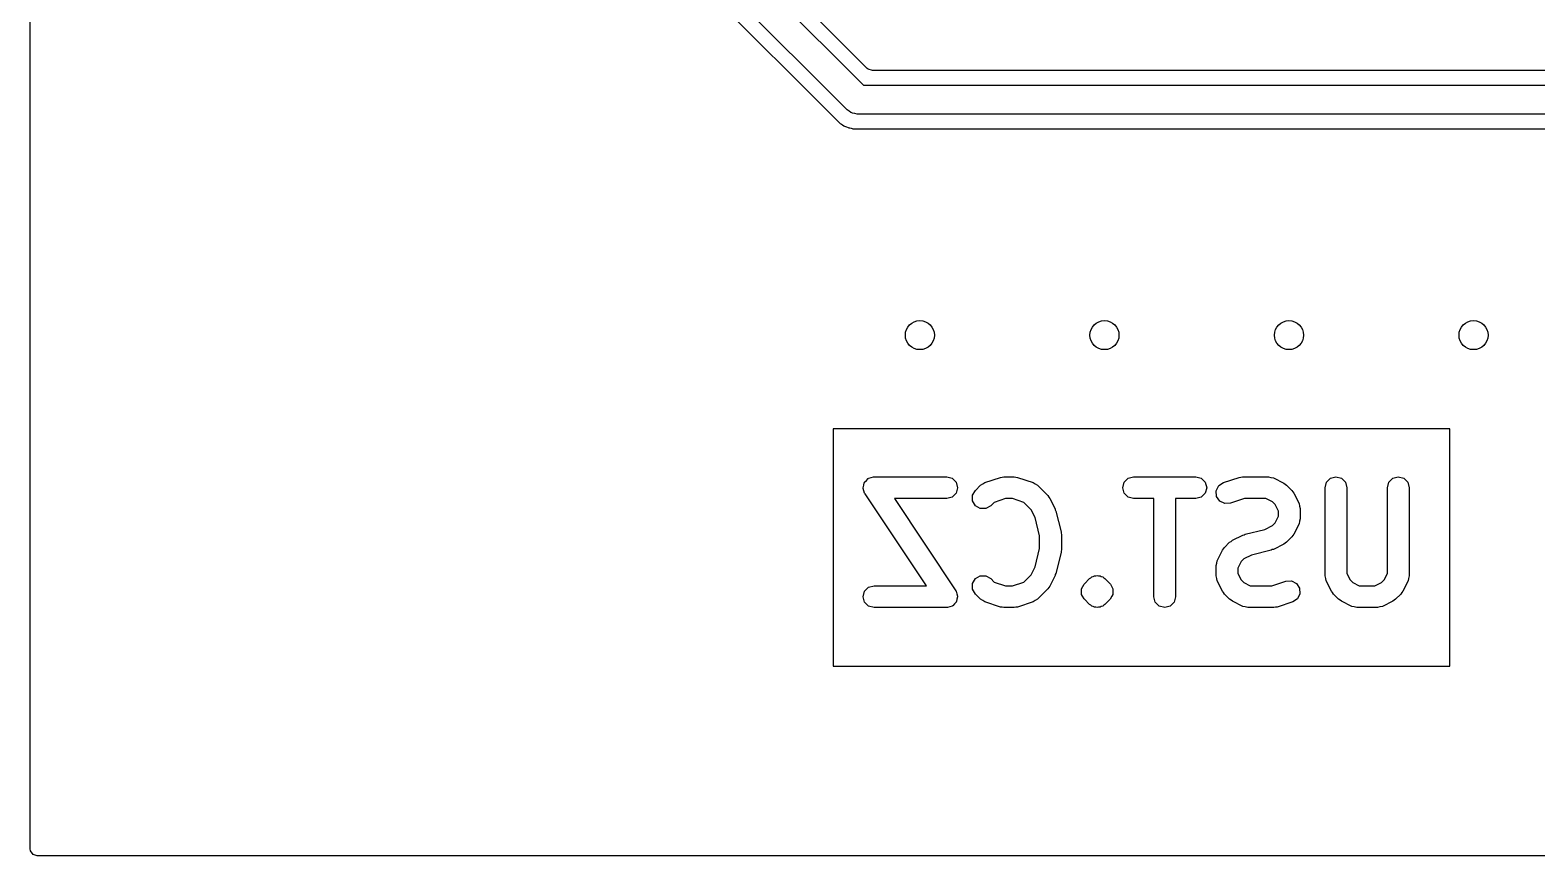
# Model space of a CAD drawing. Extents: x 3.91 to 7.47, y -4.88 to -2.92.
# Drawn here: x 3.907 to 4.723, y -4.88 to -4.432 of the extents above; entities that cross this region are included whole.
import ezdxf

# ---------------------------------------------------------------- set-up
doc = ezdxf.new("R2010")
doc.units = 0
doc.header["$MEASUREMENT"] = 0
doc.layers.add('BLACK', color=7, linetype='CONTINUOUS')

msp = doc.modelspace()

# ---------------------------------------------------------------- linework, layer by layer
at = {"layer": 'BLACK', "linetype": 'CONTINUOUS'}
for p, q in [((3.90657, -4.87573), (3.90657, -2.91931)), ((4.11807, -4.22207), (4.35803, -4.46204)), ((4.36016, -4.453), (4.13158, -4.22442)), ((4.09817, -4.23561), (4.34185, -4.47929)), ((4.3492, -4.47548), (4.10462, -4.23089)), ((4.36062, -4.4534), (4.36016, -4.453)), ((4.36291, -4.45414), (4.36062, -4.4534)), ((4.85759, -4.45414), (4.36291, -4.45414)), ((4.35803, -4.46204), (4.96401, -4.46204)), ((4.34185, -4.47929), (4.34539, -4.48283)), ((4.35031, -4.47618), (4.3492, -4.47548)), ((4.35134, -4.477), (4.35031, -4.47618)), ((4.35178, -4.4771), (4.35134, -4.477)), ((4.35217, -4.47734), (4.35178, -4.4771)), ((4.35347, -4.47749), (4.35217, -4.47734)), ((4.35476, -4.47778), (4.35347, -4.47749)), ((4.96695, -4.47778), (4.35476, -4.47778)), ((4.34539, -4.48283), (4.34623, -4.48326)), ((4.34623, -4.48326), (4.34675, -4.48358)), ((4.34675, -4.48358), (4.34752, -4.48413)), ((4.34752, -4.48413), (4.34781, -4.48423)), ((4.34781, -4.48423), (4.34781, -4.48423)), ((4.34781, -4.48423), (4.34842, -4.48443)), ((4.34842, -4.48443), (4.34899, -4.48466)), ((4.34899, -4.48466), (4.34984, -4.48509)), ((4.34984, -4.48509), (4.35014, -4.48514)), ((4.35014, -4.48514), (4.35077, -4.48524)), ((4.35077, -4.48524), (4.35137, -4.48538)), ((4.35137, -4.48538), (4.35198, -4.48558)), ((4.35198, -4.48558), (4.35198, -4.48558)), ((4.35198, -4.48558), (4.35227, -4.48568)), ((4.35227, -4.48568), (4.35353, -4.48568)), ((4.35353, -4.48568), (4.35353, -4.48568)), ((4.35353, -4.48568), (4.96218, -4.48568)), ((4.67574, -4.64823), (4.34161, -4.64823)), ((4.34161, -4.64823), (4.34161, -4.77681)), ((4.67574, -4.77681), (4.67574, -4.64823)), ((4.35829, -4.67888), (4.35856, -4.67756)), ((4.35856, -4.67756), (4.35868, -4.67741)), ((4.35868, -4.67741), (4.35873, -4.67722)), ((4.35873, -4.67722), (4.35969, -4.67627)), ((4.35969, -4.67627), (4.36057, -4.67526)), ((4.36057, -4.67526), (4.36076, -4.6752)), ((4.36076, -4.6752), (4.3609, -4.67506)), ((4.3609, -4.67506), (4.3622, -4.67471)), ((4.3622, -4.67471), (4.36347, -4.67428)), ((4.36347, -4.67428), (4.36366, -4.67432)), ((4.36366, -4.67432), (4.36385, -4.67427)), ((4.36385, -4.67427), (4.40322, -4.67427)), ((4.40322, -4.67427), (4.40617, -4.67506)), ((4.40617, -4.67506), (4.40833, -4.67722)), ((4.40833, -4.67722), (4.40912, -4.68018)), ((4.42272, -4.67813), (4.42385, -4.67739)), ((4.42385, -4.67739), (4.43229, -4.67457)), ((4.43229, -4.67457), (4.43323, -4.67452)), ((4.43323, -4.67452), (4.43415, -4.67427)), ((4.43415, -4.67427), (4.43978, -4.67427)), ((4.43978, -4.67427), (4.4407, -4.67452)), ((4.4407, -4.67452), (4.44164, -4.67457)), ((4.44164, -4.67457), (4.45008, -4.67739)), ((4.45008, -4.67739), (4.45121, -4.67813)), ((4.49855, -4.68018), (4.49934, -4.67722)), ((4.49934, -4.67722), (4.5015, -4.67506)), ((4.5015, -4.67506), (4.50446, -4.67427)), ((4.50446, -4.67427), (4.5382, -4.67427)), ((4.5382, -4.67427), (4.54116, -4.67506)), ((4.54116, -4.67506), (4.54332, -4.67722)), ((4.54332, -4.67722), (4.54411, -4.68018)), ((4.55066, -4.67907), (4.55321, -4.67739)), ((4.55321, -4.67739), (4.56164, -4.67457)), ((4.56164, -4.67457), (4.56259, -4.67452)), ((4.56259, -4.67452), (4.56351, -4.67427)), ((4.56351, -4.67427), (4.57757, -4.67427)), ((4.57757, -4.67427), (4.57888, -4.67462)), ((4.57888, -4.67462), (4.58021, -4.6749)), ((4.58021, -4.6749), (4.58584, -4.67771)), ((4.58584, -4.67771), (4.58655, -4.67834)), ((4.60822, -4.68018), (4.60902, -4.67722)), ((4.60902, -4.67722), (4.61118, -4.67506)), ((4.61118, -4.67506), (4.61413, -4.67427)), ((4.61413, -4.67427), (4.61708, -4.67506)), ((4.61708, -4.67506), (4.61924, -4.67722)), ((4.61924, -4.67722), (4.62004, -4.68018)), ((4.64197, -4.68018), (4.64276, -4.67722)), ((4.64276, -4.67722), (4.64492, -4.67506)), ((4.64492, -4.67506), (4.64788, -4.67427)), ((4.64788, -4.67427), (4.65083, -4.67506)), ((4.65083, -4.67506), (4.65299, -4.67722)), ((4.65299, -4.67722), (4.65378, -4.68018)), ((4.35794, -4.68018), (4.35829, -4.67888)), ((4.35799, -4.68037), (4.35794, -4.68018)), ((4.35796, -4.68056), (4.35799, -4.68037)), ((4.35839, -4.68183), (4.35796, -4.68056)), ((4.35873, -4.68313), (4.35839, -4.68183)), ((4.35887, -4.68327), (4.35873, -4.68313)), ((4.35894, -4.68345), (4.35887, -4.68327)), ((4.39218, -4.73333), (4.35894, -4.68345)), ((4.40322, -4.68608), (4.37488, -4.68608)), ((4.37488, -4.68608), (4.40813, -4.73596)), ((4.40617, -4.68529), (4.40322, -4.68608)), ((4.40833, -4.68313), (4.40617, -4.68529)), ((4.40912, -4.68018), (4.40833, -4.68313)), ((4.4172, -4.68427), (4.41873, -4.68163)), ((4.4172, -4.68733), (4.4172, -4.68427)), ((4.41873, -4.68163), (4.42154, -4.67881)), ((4.42154, -4.67881), (4.42272, -4.67813)), ((4.43511, -4.68608), (4.42891, -4.68815)), ((4.43882, -4.68608), (4.43511, -4.68608)), ((4.44502, -4.68815), (4.43882, -4.68608)), ((4.45121, -4.67813), (4.45239, -4.67881)), ((4.45239, -4.67881), (4.45801, -4.68444)), ((4.45801, -4.68444), (4.45849, -4.68526)), ((4.45849, -4.68526), (4.45912, -4.68597)), ((4.45912, -4.68597), (4.46193, -4.6916)), ((4.49934, -4.68313), (4.49855, -4.68018)), ((4.5015, -4.68529), (4.49934, -4.68313)), ((4.50446, -4.68608), (4.5015, -4.68529)), ((4.51542, -4.68608), (4.50446, -4.68608)), ((4.51542, -4.73923), (4.51542, -4.68608)), ((4.5382, -4.68608), (4.52724, -4.68608)), ((4.52724, -4.68608), (4.52724, -4.73923)), ((4.54116, -4.68529), (4.5382, -4.68608)), ((4.54332, -4.68313), (4.54116, -4.68529)), ((4.54411, -4.68018), (4.54332, -4.68313)), ((4.54929, -4.68181), (4.55066, -4.67907)), ((4.54947, -4.68486), (4.54929, -4.68181)), ((4.55116, -4.68741), (4.54947, -4.68486)), ((4.56447, -4.68608), (4.55694, -4.68859)), ((4.57618, -4.68608), (4.56447, -4.68608)), ((4.5797, -4.68784), (4.57618, -4.68608)), ((4.58655, -4.67834), (4.58737, -4.67881)), ((4.58737, -4.67881), (4.59018, -4.68163)), ((4.59018, -4.68163), (4.59066, -4.68245)), ((4.59066, -4.68245), (4.59129, -4.68316)), ((4.59129, -4.68316), (4.5941, -4.68878)), ((4.60822, -4.72798), (4.60822, -4.68018)), ((4.62004, -4.68018), (4.62004, -4.72659)), ((4.64197, -4.72659), (4.64197, -4.68018)), ((4.65378, -4.68018), (4.65378, -4.72798)), ((4.41873, -4.68998), (4.4172, -4.68733)), ((4.42138, -4.69151), (4.41873, -4.68998)), ((4.42443, -4.69151), (4.42138, -4.69151)), ((4.42708, -4.68998), (4.42443, -4.69151)), ((4.42891, -4.68815), (4.42708, -4.68998)), ((4.44898, -4.69211), (4.44502, -4.68815)), ((4.45108, -4.6963), (4.44898, -4.69211)), ((4.46193, -4.6916), (4.46206, -4.69224)), ((4.46206, -4.69224), (4.46238, -4.69281)), ((4.46238, -4.69281), (4.46519, -4.70405)), ((4.55389, -4.68877), (4.55116, -4.68741)), ((4.55694, -4.68859), (4.55389, -4.68877)), ((4.58116, -4.6893), (4.5797, -4.68784)), ((4.58292, -4.69282), (4.58116, -4.6893)), ((4.58292, -4.69566), (4.58292, -4.69282)), ((4.5941, -4.68878), (4.59438, -4.69011)), ((4.59438, -4.69011), (4.59473, -4.69143)), ((4.59473, -4.69143), (4.59473, -4.69705)), ((4.45356, -4.70621), (4.45108, -4.6963)), ((4.57551, -4.70273), (4.5797, -4.70063)), ((4.5797, -4.70063), (4.58116, -4.69918)), ((4.58116, -4.69918), (4.58292, -4.69566)), ((4.5941, -4.69969), (4.59129, -4.70532)), ((4.59438, -4.69836), (4.5941, -4.69969)), ((4.59473, -4.69705), (4.59438, -4.69836)), ((4.45356, -4.7132), (4.45356, -4.70621)), ((4.46519, -4.70405), (4.46518, -4.70478)), ((4.46518, -4.70478), (4.46537, -4.70549)), ((4.46537, -4.70549), (4.46537, -4.71392)), ((4.55371, -4.71256), (4.55652, -4.70975)), ((4.55652, -4.70975), (4.55735, -4.70927)), ((4.55735, -4.70927), (4.55806, -4.70864)), ((4.55806, -4.70864), (4.56368, -4.70583)), ((4.56368, -4.70583), (4.56432, -4.7057)), ((4.56432, -4.7057), (4.56489, -4.70538)), ((4.56489, -4.70538), (4.57551, -4.70273)), ((4.58655, -4.71014), (4.58584, -4.71077)), ((4.58737, -4.70966), (4.58655, -4.71014)), ((4.59018, -4.70685), (4.58737, -4.70966)), ((4.59066, -4.70603), (4.59018, -4.70685)), ((4.59129, -4.70532), (4.59066, -4.70603)), ((4.45108, -4.72311), (4.45356, -4.7132)), ((4.46519, -4.71536), (4.46238, -4.7266)), ((4.46537, -4.71392), (4.46518, -4.71463)), ((4.46518, -4.71463), (4.46519, -4.71536)), ((4.54979, -4.71972), (4.55261, -4.71409)), ((4.55261, -4.71409), (4.55324, -4.71338)), ((4.55324, -4.71338), (4.55371, -4.71256)), ((4.5642, -4.71878), (4.56274, -4.72023)), ((4.56839, -4.71668), (4.5642, -4.71878)), ((4.579, -4.71403), (4.56839, -4.71668)), ((4.57957, -4.71371), (4.579, -4.71403)), ((4.58021, -4.71358), (4.57957, -4.71371)), ((4.58584, -4.71077), (4.58021, -4.71358)), ((4.44898, -4.7273), (4.45108, -4.72311)), ((4.46238, -4.7266), (4.46206, -4.72717)), ((4.54917, -4.72236), (4.54952, -4.72105)), ((4.54917, -4.72798), (4.54917, -4.72236)), ((4.54952, -4.72105), (4.54979, -4.71972)), ((4.56274, -4.72023), (4.56098, -4.72375)), ((4.56098, -4.72375), (4.56098, -4.72659)), ((4.56098, -4.72659), (4.56274, -4.73011)), ((4.62004, -4.72659), (4.6218, -4.73011)), ((4.64021, -4.73011), (4.64197, -4.72659)), ((4.35873, -4.73628), (4.3609, -4.73412)), ((4.3609, -4.73412), (4.36385, -4.73333)), ((4.36385, -4.73333), (4.39218, -4.73333)), ((4.4172, -4.73208), (4.41873, -4.72943)), ((4.4172, -4.73514), (4.4172, -4.73208)), ((4.41873, -4.73778), (4.4172, -4.73514)), ((4.41873, -4.72943), (4.42138, -4.7279)), ((4.42138, -4.7279), (4.42443, -4.7279)), ((4.42443, -4.7279), (4.42708, -4.72943)), ((4.42708, -4.72943), (4.42891, -4.73126)), ((4.42891, -4.73126), (4.43511, -4.73333)), ((4.43511, -4.73333), (4.43882, -4.73333)), ((4.43882, -4.73333), (4.44502, -4.73126)), ((4.44502, -4.73126), (4.44898, -4.7273)), ((4.45801, -4.73497), (4.45239, -4.7406)), ((4.45849, -4.73415), (4.45801, -4.73497)), ((4.45912, -4.73344), (4.45849, -4.73415)), ((4.46193, -4.72781), (4.45912, -4.73344)), ((4.46206, -4.72717), (4.46193, -4.72781)), ((4.47626, -4.73489), (4.47764, -4.73249)), ((4.47626, -4.73795), (4.47626, -4.73489)), ((4.47764, -4.73249), (4.47778, -4.73224)), ((4.47778, -4.73224), (4.4806, -4.72943)), ((4.47778, -4.73224), (4.47778, -4.73224)), ((4.47778, -4.73224), (4.47778, -4.73224)), ((4.4806, -4.72943), (4.48127, -4.72904)), ((4.48127, -4.72904), (4.48182, -4.72849)), ((4.48182, -4.72849), (4.48257, -4.72829)), ((4.48257, -4.72829), (4.48324, -4.7279)), ((4.48324, -4.7279), (4.48402, -4.7279)), ((4.48402, -4.7279), (4.48477, -4.7277)), ((4.48477, -4.7277), (4.48552, -4.7279)), ((4.48552, -4.7279), (4.4863, -4.7279)), ((4.4863, -4.7279), (4.48691, -4.72825)), ((4.48691, -4.72825), (4.48697, -4.72829)), ((4.48697, -4.72829), (4.48772, -4.72849)), ((4.48772, -4.72849), (4.48827, -4.72904)), ((4.48827, -4.72904), (4.48895, -4.72943)), ((4.48895, -4.72943), (4.49176, -4.73224)), ((4.49176, -4.73224), (4.4919, -4.73249)), ((4.4919, -4.73249), (4.49329, -4.73489)), ((4.49329, -4.73489), (4.49329, -4.73795)), ((4.54952, -4.72929), (4.54917, -4.72798)), ((4.54979, -4.73062), (4.54952, -4.72929)), ((4.55261, -4.73625), (4.54979, -4.73062)), ((4.56274, -4.73011), (4.5642, -4.73157)), ((4.5642, -4.73157), (4.56772, -4.73333)), ((4.56772, -4.73333), (4.57943, -4.73333)), ((4.57943, -4.73333), (4.58695, -4.73082)), ((4.58695, -4.73082), (4.59, -4.73063)), ((4.59, -4.73063), (4.59274, -4.732)), ((4.59274, -4.732), (4.59442, -4.73455)), ((4.59442, -4.73455), (4.59461, -4.7376)), ((4.60858, -4.72929), (4.60822, -4.72798)), ((4.60885, -4.73062), (4.60858, -4.72929)), ((4.61166, -4.73625), (4.60885, -4.73062)), ((4.6218, -4.73011), (4.62325, -4.73157)), ((4.62325, -4.73157), (4.62677, -4.73333)), ((4.62677, -4.73333), (4.63523, -4.73333)), ((4.63523, -4.73333), (4.63875, -4.73157)), ((4.63875, -4.73157), (4.64021, -4.73011)), ((4.65316, -4.73062), (4.65035, -4.73625)), ((4.65343, -4.72929), (4.65316, -4.73062)), ((4.65378, -4.72798), (4.65343, -4.72929)), ((4.35794, -4.73923), (4.35873, -4.73628)), ((4.35873, -4.74218), (4.35794, -4.73923)), ((4.3609, -4.74435), (4.35873, -4.74218)), ((4.40738, -4.74314), (4.4065, -4.74415)), ((4.40833, -4.74218), (4.40738, -4.74314)), ((4.40813, -4.73596), (4.4082, -4.73614)), ((4.4082, -4.73614), (4.40833, -4.73628)), ((4.40833, -4.73628), (4.40868, -4.73758)), ((4.40838, -4.742), (4.40833, -4.74218)), ((4.40851, -4.74185), (4.40838, -4.742)), ((4.40878, -4.74053), (4.40851, -4.74185)), ((4.40868, -4.73758), (4.40911, -4.73885)), ((4.40912, -4.73923), (4.40878, -4.74053)), ((4.40911, -4.73885), (4.40907, -4.73904)), ((4.40907, -4.73904), (4.40912, -4.73923)), ((4.42154, -4.7406), (4.41873, -4.73778)), ((4.42272, -4.74127), (4.42154, -4.7406)), ((4.42385, -4.74202), (4.42272, -4.74127)), ((4.43229, -4.74483), (4.42385, -4.74202)), ((4.45008, -4.74202), (4.44164, -4.74483)), ((4.45121, -4.74127), (4.45008, -4.74202)), ((4.45239, -4.7406), (4.45121, -4.74127)), ((4.47679, -4.73888), (4.47626, -4.73795)), ((4.47763, -4.74034), (4.47679, -4.73888)), ((4.47778, -4.7406), (4.47763, -4.74034)), ((4.4806, -4.74341), (4.47778, -4.7406)), ((4.49176, -4.7406), (4.48895, -4.74341)), ((4.49275, -4.73888), (4.49176, -4.7406)), ((4.49329, -4.73795), (4.49275, -4.73888)), ((4.51622, -4.74218), (4.51542, -4.73923)), ((4.51838, -4.74435), (4.51622, -4.74218)), ((4.52644, -4.74218), (4.52428, -4.74435)), ((4.52724, -4.73923), (4.52644, -4.74218)), ((4.55324, -4.73696), (4.55261, -4.73625)), ((4.55371, -4.73778), (4.55324, -4.73696)), ((4.55652, -4.7406), (4.55371, -4.73778)), ((4.55735, -4.74107), (4.55652, -4.7406)), ((4.55806, -4.7417), (4.55735, -4.74107)), ((4.56368, -4.74451), (4.55806, -4.7417)), ((4.59069, -4.74202), (4.58225, -4.74483)), ((4.59324, -4.74034), (4.59069, -4.74202)), ((4.59461, -4.7376), (4.59324, -4.74034)), ((4.61229, -4.73696), (4.61166, -4.73625)), ((4.61277, -4.73778), (4.61229, -4.73696)), ((4.61558, -4.7406), (4.61277, -4.73778)), ((4.6164, -4.74107), (4.61558, -4.7406)), ((4.61711, -4.7417), (4.6164, -4.74107)), ((4.62274, -4.74451), (4.61711, -4.7417)), ((4.64489, -4.7417), (4.63927, -4.74451)), ((4.6456, -4.74107), (4.64489, -4.7417)), ((4.64643, -4.7406), (4.6456, -4.74107)), ((4.64924, -4.73778), (4.64643, -4.7406)), ((4.64972, -4.73696), (4.64924, -4.73778)), ((4.65035, -4.73625), (4.64972, -4.73696)), ((4.36385, -4.74514), (4.3609, -4.74435)), ((4.40322, -4.74514), (4.36385, -4.74514)), ((4.40341, -4.74509), (4.40322, -4.74514)), ((4.4036, -4.74513), (4.40341, -4.74509)), ((4.40487, -4.74469), (4.4036, -4.74513)), ((4.40617, -4.74435), (4.40487, -4.74469)), ((4.40631, -4.74421), (4.40617, -4.74435)), ((4.4065, -4.74415), (4.40631, -4.74421)), ((4.43323, -4.74489), (4.43229, -4.74483)), ((4.43415, -4.74514), (4.43323, -4.74489)), ((4.43978, -4.74514), (4.43415, -4.74514)), ((4.4407, -4.74489), (4.43978, -4.74514)), ((4.44164, -4.74483), (4.4407, -4.74489)), ((4.48102, -4.74365), (4.4806, -4.74341)), ((4.48127, -4.7438), (4.48102, -4.74365)), ((4.48182, -4.74435), (4.48127, -4.7438)), ((4.48257, -4.74455), (4.48182, -4.74435)), ((4.48324, -4.74494), (4.48257, -4.74455)), ((4.48402, -4.74494), (4.48324, -4.74494)), ((4.48477, -4.74514), (4.48402, -4.74494)), ((4.48552, -4.74494), (4.48477, -4.74514)), ((4.4863, -4.74494), (4.48552, -4.74494)), ((4.48697, -4.74455), (4.4863, -4.74494)), ((4.48772, -4.74435), (4.48697, -4.74455)), ((4.48827, -4.7438), (4.48772, -4.74435)), ((4.48895, -4.74341), (4.48827, -4.7438)), ((4.48895, -4.74341), (4.48895, -4.74341)), ((4.48895, -4.74341), (4.48895, -4.74341)), ((4.52133, -4.74514), (4.51838, -4.74435)), ((4.52428, -4.74435), (4.52133, -4.74514)), ((4.56501, -4.74479), (4.56368, -4.74451)), ((4.56632, -4.74514), (4.56501, -4.74479)), ((4.58038, -4.74514), (4.56632, -4.74514)), ((4.5813, -4.74489), (4.58038, -4.74514)), ((4.58225, -4.74483), (4.5813, -4.74489)), ((4.62407, -4.74479), (4.62274, -4.74451)), ((4.62538, -4.74514), (4.62407, -4.74479)), ((4.63663, -4.74514), (4.62538, -4.74514)), ((4.63794, -4.74479), (4.63663, -4.74514)), ((4.63927, -4.74451), (4.63794, -4.74479)), ((4.34161, -4.77681), (4.67574, -4.77681)), ((3.90676, -4.87693), (3.90657, -4.87573)), ((3.90818, -4.87888), (3.90676, -4.87693)), ((3.91047, -4.87962), (3.90818, -4.87888)), ((7.46688, -4.87962), (3.91047, -4.87962))]:
    msp.add_line(p, q, dxfattribs=at)
at = {"layer": 'BLACK'}
for centre in [(4.38867, -4.59752), (4.48867, -4.59752), (4.58867, -4.59752), (4.68867, -4.59752)]:
    msp.add_circle(centre, 0.00787, dxfattribs=at)

doc.saveas('drawing.dxf')
